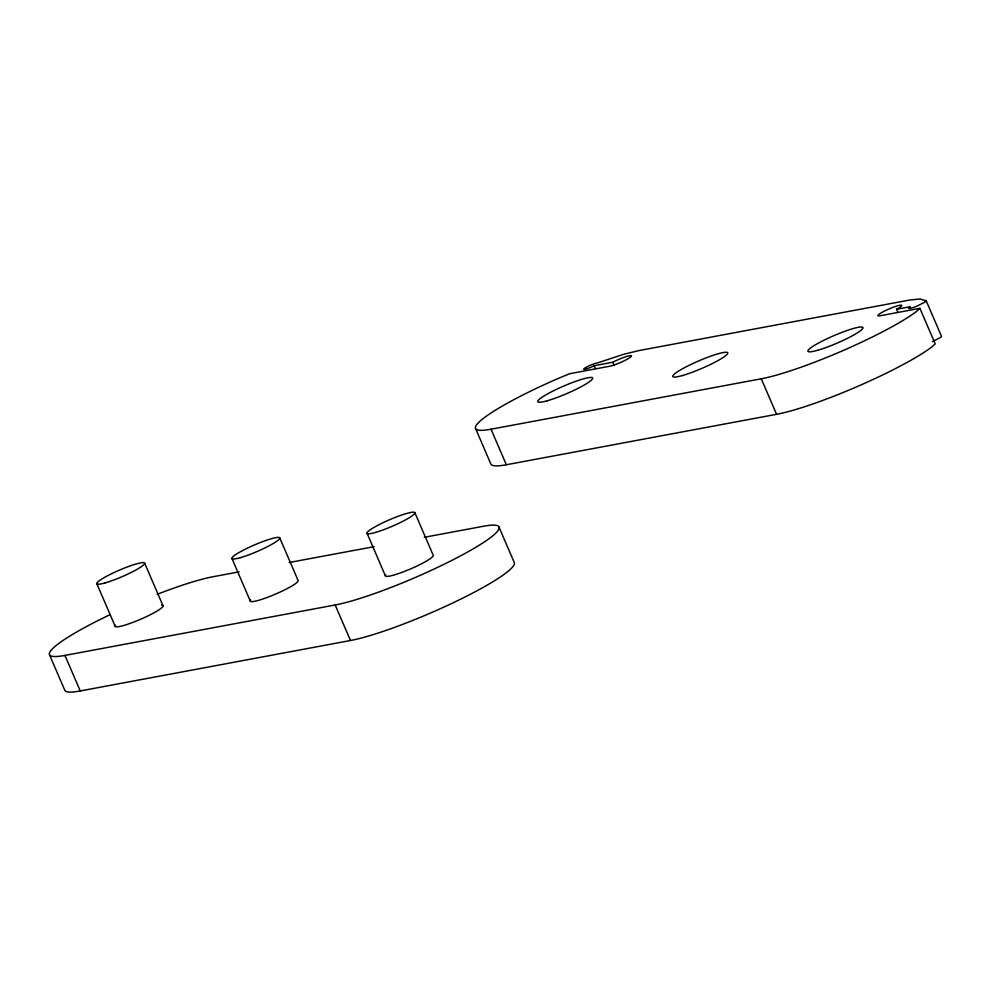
<?xml version="1.0" encoding="UTF-8"?>
<svg xmlns="http://www.w3.org/2000/svg" width="991" height="991" viewBox="0 0 991 991"><rect width="100%" height="100%" fill="white"/><g stroke="black" fill="none" stroke-linecap="round" stroke-linejoin="round"><path stroke-width="1.49" d="M919.908 308.337L916.378 311.546A97.614 13.242 -23.3 0 1 761.274 378.785L491.04 429.214L506.339 464.754L776.572 414.312A97.614 13.242 -23.3 0 0 931.676 347.073L935.207 343.865L919.908 308.337L879.909 315.807A13.019 1.771 -23.3 0 1 883.043 311.818A13.019 1.771 -23.3 0 1 899.679 305.302A13.019 1.771 -23.3 0 1 896.558 309.291L897.784 312.14M932.469 341.573L940.385 337.535A9.588 1.301 -23.3 0 0 941.413 336.122L926.114 300.595M896.558 309.291L910.221 306.739A9.588 1.301 -23.3 0 0 909.552 308.474A9.588 1.301 -23.3 0 0 917.17 306.046L925.074 302.007A9.588 1.301 -23.3 0 0 924.975 300.607L920.156 298.948L909.577 300.05L639.344 350.492L623.698 354.283L597.177 363.04A7.655 1.041 -23.3 0 0 587.663 366.484L585.433 367.698A7.655 1.041 -23.3 0 0 585.297 369.222A7.655 1.041 -23.3 0 0 594.241 365.716L612.81 362.248A13.019 1.771 -23.3 0 1 629.458 355.744A13.019 1.771 -23.3 0 1 626.324 359.733A13.019 1.771 -23.3 0 1 609.688 366.236L569.689 373.706L558.391 378.364A97.614 13.242 -23.3 0 0 491.04 429.214M239.066 571.869L213.251 576.688A97.614 13.242 -23.3 0 0 157.135 594.34M289.161 562.516L374.177 546.648M424.272 537.295L483.484 526.246A97.614 13.242 -23.3 0 1 459.997 556.162A97.614 13.242 -23.3 0 1 335.181 604.981L64.948 655.41L80.246 690.95L350.48 640.508A97.614 13.242 -23.3 0 0 454.386 602.194A97.614 13.242 -23.3 0 0 514.18 562.331L498.882 526.791M761.274 378.785L776.572 414.312M612.81 362.248L614.036 365.097M594.241 365.716L595.455 368.565M475.643 428.669L490.941 464.209A97.614 13.242 -23.3 0 0 506.339 464.754M414.845 512.62L433.216 555.257A26.026 3.53 -23.3 0 1 408.007 569.998A26.026 3.53 -23.3 0 1 385.796 574.817M367.091 533.331L385.449 575.969M335.181 604.981L350.48 640.508M279.735 537.84L298.093 580.478A26.026 3.53 -23.3 0 1 272.897 595.219A26.026 3.53 -23.3 0 1 250.673 600.038M231.968 558.552L250.339 601.178M144.624 563.061L162.982 605.699M96.858 583.761L115.216 626.399M49.55 654.865L64.849 690.393A97.614 13.242 -23.3 0 0 80.246 690.95M64.948 655.41A97.614 13.242 -23.3 0 1 109.357 615.002M161.694 605.253A26.026 3.53 -23.3 0 1 140.92 619.115A26.026 3.53 -23.3 0 1 115.563 625.259M547.243 400.76A29.941 4.063 -23.3 0 0 592.259 379.268A29.941 4.063 -23.3 0 0 556.062 389.537A29.941 4.063 -23.3 0 0 547.243 400.76M682.365 375.552A29.941 4.063 -23.3 0 0 727.369 354.047A29.941 4.063 -23.3 0 0 691.185 364.316A29.941 4.063 -23.3 0 0 682.365 375.552M817.476 350.331A29.941 4.063 -23.3 0 0 862.492 328.839A29.941 4.063 -23.3 0 0 826.296 339.095A29.941 4.063 -23.3 0 0 817.476 350.331M375.366 532.464A26.026 3.53 -23.3 0 0 414.498 513.772A26.026 3.53 -23.3 0 0 383.034 522.691A26.026 3.53 -23.3 0 0 375.366 532.464M240.256 557.685A26.026 3.53 -23.3 0 0 279.388 538.993A26.026 3.53 -23.3 0 0 247.923 547.912A26.026 3.53 -23.3 0 0 240.256 557.685M105.133 582.894A26.026 3.53 -23.3 0 0 144.277 564.213A26.026 3.53 -23.3 0 0 112.801 573.132A26.026 3.53 -23.3 0 0 105.133 582.894"/></g></svg>
